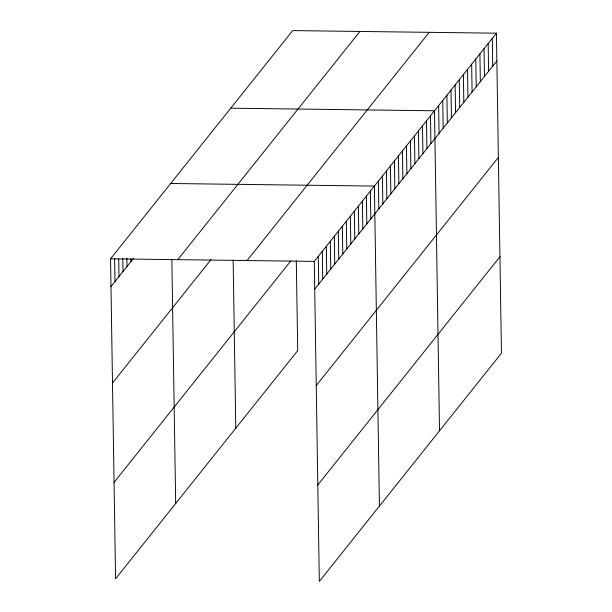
<?xml version="1.0" encoding="UTF-8"?>
<svg xmlns="http://www.w3.org/2000/svg" width="612" height="612" viewBox="0 0 612 612"><rect width="100%" height="100%" fill="white"/><g stroke="black" fill="none" stroke-linecap="round" stroke-linejoin="round"><path stroke-width="0.92" d="M296.3 260.658L297.715 350.607L115.576 578.814L110.55 258.807L292.681 30.6L496.424 33.186L501.45 353.193L319.319 581.4L314.285 261.393L496.424 33.186M110.986 286.561L133.309 258.593M177.786 259.656L359.917 31.457M112.501 383.005L210.956 259.649M247.057 260.536L429.188 32.337M114.061 482.371L290.891 260.819M314.721 289.147L496.86 60.948M316.236 385.591L498.375 157.391M317.804 484.956L499.935 256.757M230.762 108.186L434.497 110.78L439.523 430.787M170.656 183.493L374.391 186.086L379.417 506.093M110.55 258.807L314.285 261.393M492.293 38.357L492.729 66.119M488.169 43.529L488.606 71.29M484.038 48.708L484.474 76.462M479.907 53.879L480.344 81.641M475.784 59.05L476.22 86.812M471.653 64.222L472.089 91.984M467.522 69.393L467.958 97.155M463.399 74.565L463.835 102.326M459.268 79.744L459.704 107.498M455.137 84.915L455.573 112.669M451.013 90.086L451.449 117.848M446.882 95.258L447.318 123.02M442.751 100.429L443.187 128.191M438.628 105.601L439.064 133.362M430.488 115.798L430.924 143.56M426.488 120.816L426.924 148.578M422.479 125.835L422.915 153.597M418.47 130.861L418.906 158.615M414.462 135.879L414.898 163.641M410.453 140.898L410.889 168.66M406.452 145.916L406.888 173.678M402.444 150.942L402.88 178.696M398.435 155.961L398.871 183.722M394.426 160.979L394.862 188.741M390.418 165.997L390.854 193.759M386.417 171.023L386.853 198.785M382.408 176.042L382.844 203.804M378.4 181.06L378.836 208.822M370.382 191.105L370.818 218.867M366.381 196.123L366.817 223.885M362.373 201.141L362.809 228.903M358.364 206.167L358.8 233.922M354.356 211.186L354.792 238.948M350.355 216.204L350.791 243.966M346.346 221.223L346.782 248.985M342.338 226.249L342.774 254.011M338.329 231.267L338.765 259.029M334.32 236.286L334.756 264.047M330.319 241.312L330.755 269.066M326.311 246.33L326.747 274.092M322.302 251.348L322.738 279.11M318.294 256.367L318.73 284.129M233.141 260.1L235.788 428.201M171.85 259.48L175.682 503.508M130.976 258.685L131.022 261.462M126.883 258.157L127.013 266.48M122.805 258.547L123.004 271.498M118.72 258.945L118.996 276.525M114.628 258.409L114.995 281.543"/></g></svg>
